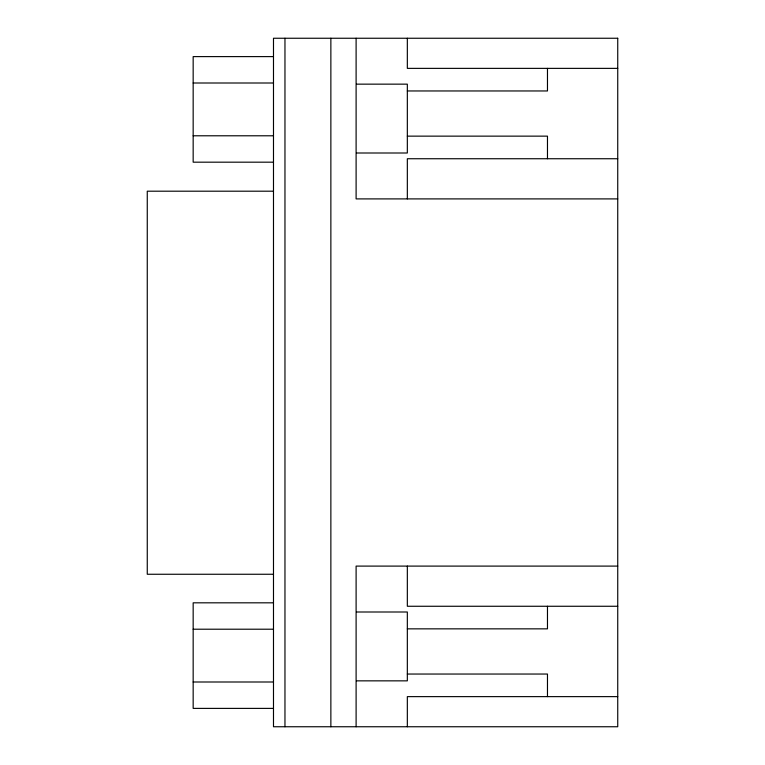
<?xml version="1.0" encoding="UTF-8"?>
<svg xmlns="http://www.w3.org/2000/svg" width="765" height="765" viewBox="0 0 765 765"><rect width="100%" height="100%" fill="white"/><g stroke="black" fill="none" stroke-linecap="round" stroke-linejoin="round"><path stroke-width="1.15" d="M273.488 56.61L193.163 56.61L193.163 162.18L273.488 162.18M617.738 68.372L407.334 68.372L407.334 38.25M193.163 83.002L273.488 83.002M356.614 84.15L407.334 84.15L407.334 153L356.614 153M407.334 90.959L547.472 90.959L547.472 68.372M193.163 135.787L273.488 135.787M407.334 136.141L547.472 136.141L547.472 158.738M617.738 158.738L407.334 158.738L407.334 198.9M273.488 191.193L147.263 191.193L147.263 574.257L273.488 574.257M617.738 198.9L356.108 198.9L356.108 38.25M617.738 566.1L356.108 566.1L356.108 726.75M273.488 602.82L193.163 602.82L193.163 708.39L273.488 708.39M617.738 606.263L407.334 606.263L407.334 566.1M356.614 612L407.334 612L407.334 680.85L356.614 680.85M407.334 628.849L547.472 628.849L547.472 606.263M193.163 629.212L273.488 629.212M407.334 674.042L547.472 674.042L547.472 696.628M193.163 681.998L273.488 681.998M617.738 696.628L407.334 696.628L407.334 726.75M330.863 38.25L330.863 726.75M284.963 38.25L284.963 726.75M617.738 38.25L273.488 38.25L273.488 726.75L617.738 726.75L617.738 38.25"/></g></svg>
